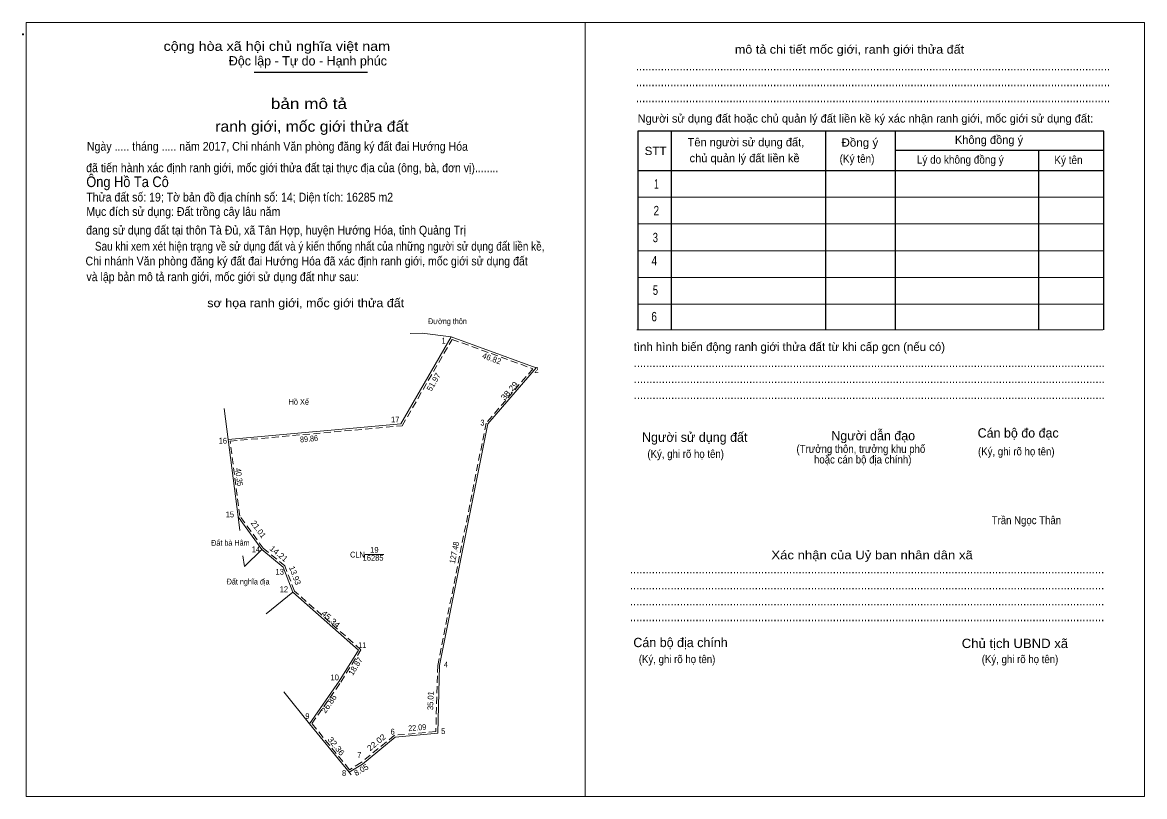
# Model space of a CAD drawing. Header units: metres. Extents: x 552546 to 553801, y 1840653 to 1841053.
# Drawn here: x 552546 to 553127, y 1840653 to 1841053 of the extents above; entities that cross this region are included whole.
import ezdxf
from ezdxf.enums import TextEntityAlignment as Align

# ---------------------------------------------------------------- set-up
doc = ezdxf.new("R2010")
doc.units = ezdxf.units.M
doc.header["$LTSCALE"] = 1.2
doc.header["$PDMODE"] = 32
doc.header["$PDSIZE"] = 0.6
doc.linetypes.add('MEDIUM_DASHED', pattern=[4.5, 3, -1.5])
for name, color, linetype, lineweight in [('1', 7, 'Continuous', 13), ('10', 7, 'Continuous', 13), ('2', 7, 'Continuous', 13), ('63', 7, 'Continuous', 13)]:
    doc.layers.add(name, color=color, linetype=linetype, lineweight=lineweight)
for name, color, linetype in [('13', 7, 'Continuous'), ('15', 7, 'Continuous'), ('4', 7, 'Continuous')]:
    doc.layers.add(name, color=color, linetype=linetype)

msp = doc.modelspace()

# ---------------------------------------------------------------- linework, layer by layer
at = {"layer": '1'}
msp.add_lwpolyline([(552768.38, 1840890.81), (552812.38, 1840874.81), (552787.38, 1840845.81), (552762.38, 1840720.81), (552761.38, 1840685.81), (552739.38, 1840683.81), (552722.38, 1840669.81), (552715.48, 1840665.67), (552695.04, 1840690.76), (552710.38, 1840712.81), (552720.38, 1840728.81), (552686.38, 1840758.81), (552681.38, 1840771.81), (552670.38, 1840780.81), (552658.02, 1840797.8), (552652.88, 1840837.82), (552742.38, 1840845.81)], close=True, dxfattribs=at)
at = {"layer": '1', "linetype": 'MEDIUM_DASHED'}
msp.add_lwpolyline([(552768.83, 1840889.58), (552810.68, 1840874.37), (552786.45, 1840846.26), (552761.38, 1840720.92), (552760.41, 1840686.73), (552738.98, 1840684.78), (552721.8, 1840670.63), (552715.71, 1840666.97), (552696.29, 1840690.81), (552711.21, 1840712.26), (552721.68, 1840729), (552687.23, 1840759.4), (552682.22, 1840772.42), (552671.11, 1840781.5), (552658.98, 1840798.18), (552654, 1840836.92), (552742.99, 1840844.86)], close=True, dxfattribs=at)
at = {"layer": '10'}
for p, q in [((552747.21, 1840892.53), (552753.38, 1840892.81)), ((552753.38, 1840892.81), (552768.38, 1840890.81)), ((552650.82, 1840853.86), (552652.88, 1840837.82)), ((552652.88, 1840837.82), (552658.02, 1840797.8)), ((552658.02, 1840797.8), (552658.94, 1840790.64)), ((552660.6, 1840777.67), (552661.31, 1840772.16)), ((552686.38, 1840758.81), (552672.68, 1840747.68)), ((552681.68, 1840707.18), (552695.04, 1840690.76)), ((552695.04, 1840690.76), (552715.48, 1840665.67)), ((552715.48, 1840665.67), (552716.6, 1840664.29))]:
    msp.add_line(p, q, dxfattribs=at)
for points in [[(552715.48, 1840665.67), (552722.38, 1840669.81), (552739.38, 1840683.81), (552761.38, 1840685.81), (552762.38, 1840720.81), (552787.38, 1840845.81), (552812.38, 1840874.81), (552768.38, 1840890.81), (552742.38, 1840845.81), (552652.88, 1840837.82)], [(552661.31, 1840772.16), (552670.38, 1840780.81), (552658.02, 1840797.8)], [(552670.38, 1840780.81), (552681.38, 1840771.81), (552686.38, 1840758.81)], [(552695.04, 1840690.76), (552710.38, 1840712.81), (552720.38, 1840728.81), (552686.38, 1840758.81)]]:
    msp.add_lwpolyline(points, dxfattribs=at)
at = {"layer": '2', "lineweight": 25}
for p, q in [((552666.46, 1841027.84), (552725, 1841027.84)), ((552882.28, 1840997.3), (552882.28, 1840894.49)), ((552962.14, 1840996.89), (552962.14, 1840894.49)), ((552998.17, 1840996.89), (552998.17, 1840894.49)), ((552998.17, 1840987.36), (553106.14, 1840987.36)), ((553072.31, 1840987.36), (553072.31, 1840894.49)), ((552864.94, 1840976.87), (553106.14, 1840976.87))]:
    msp.add_line(p, q, dxfattribs=at)
at = {"layer": '2'}
for p, q in [((552864.94, 1840963.06), (553106.14, 1840963.06)), ((552864.94, 1840949.26), (553106.14, 1840949.26)), ((552864.94, 1840935.45), (553106.14, 1840935.45)), ((552864.94, 1840921.64), (553106.14, 1840921.64)), ((552864.94, 1840907.84), (553106.14, 1840907.84)), ((552864.52, 1840894.49), (553105.72, 1840894.49)), ((552723.69, 1840778.24), (552733.46, 1840778.24))]:
    msp.add_line(p, q, dxfattribs=at)
for points in [[(552548.3, 1841053.49), (552837.77, 1841053.49), (552837.77, 1840653.1), (552548.3, 1840653.1)], [(552837.78, 1841053.48), (553127.26, 1841053.48), (553127.26, 1840653.1), (552837.78, 1840653.1)], [(552837.78, 1841053.48), (553127.26, 1841053.48), (553127.26, 1840653.1), (552837.78, 1840653.1)]]:
    msp.add_lwpolyline(points, close=True, dxfattribs=at)
at = {"layer": '2', "lineweight": 25}
msp.add_lwpolyline([(553106.14, 1840894.49), (553106.14, 1840997.3), (552864.94, 1840997.3), (552864.94, 1840894.49)], dxfattribs=at)
at = {"layer": '2'}
msp.add_point((552546.74, 1841047.31), dxfattribs=at)

# ---------------------------------------------------------------- texts
at = {"layer": '13', "width": 0.85}
msp.add_text('19', height=3, dxfattribs=at).set_placement((552728.615, 1840779.18), align=Align.CENTER)
at = {"layer": '15'}
for s, width, p in [('Hồ Xế', 0.95, (552689.465, 1840855.8)), ('Đất bà Hâm', 0.9, (552654.085, 1840782.81))]:
    msp.add_text(s, height=3, dxfattribs=dict(at, width=width)).set_placement(p, align=Align.CENTER)
at = {"layer": '2'}
for s, height, width, p in [('cộng hòa xã hội chủ nghĩa việt nam', 4.83, 1.15, (552619.48, 1841038.8)), ('........................................................................................................................................................', 4.83, 0.9, (552863.94, 1841028.73)), ('........................................................................................................................................................', 4.83, 0.9, (552863.94, 1841020.48)), ('........................................................................................................................................................', 4.83, 0.9, (552863.94, 1841012.21)), ('Ngày ..... tháng ..... năm 2017, Chi nhánh Văn phòng đăng ký đất đai Hướng Hóa', 4.55, 0.9, (552579.81, 1840987.13)), ('Đồng ý', 4.278, 1.05, (552970.38, 1840989.25)), ('STT', 4.278, 1.05, (552868.49, 1840984.93)), ('(Ký tên)', 4.278, 0.9, (552969.42, 1840980.9)), ('Lý do không đồng ý', 4.278, 0.9, (553009.4, 1840980.44)), ('Ký tên', 4.278, 0.9, (553080.58, 1840980.24)), (' đã tiến hành xác định ranh giới, mốc giới thửa đất tại thực địa của (ông, bà, đơn vị)........', 4.54, 0.9, (552577.9, 1840976.05)), ('Ông Hồ Ta Cô', 5.5, 0.9, (552579.5, 1840968.34)), ('Thửa đất số: 19; Tờ bản đồ địa chính số: 14; Diện tích: 16285 m2', 4.54, 0.9, (552579.5, 1840960.87)), ('Mục đích sử dụng: Đất trồng cây lâu năm', 4.55, 0.9, (552579.5, 1840953.42)), ('đang sử dụng đất tại thôn Tà Đủ, xã Tân Hợp, huyện Hướng Hóa, tỉnh Quảng Trị', 4.544, 0.9, (552579.4, 1840943.79)), ('Sau khi xem xét hiện trạng về sử dụng đất và ý kiến thống nhất của những người sử dụng đất liền kề,', 4.54, 0.85, (552583.98, 1840935.48)), ('Chi nhánh Văn phòng đăng ký đất đai Hướng Hóa đã xác định ranh giới, mốc giới sử dụng đất', 4.54, 0.9, (552579.1, 1840927.82)), (' và lập bản mô tả ranh giới, mốc giới sử dụng đất như sau:', 4.54, 0.9, (552578.05, 1840919.69)), ('.......................................................................................................................................................', 4.83, 0.9, (552862.83, 1840875.28)), ('.......................................................................................................................................................', 4.83, 0.9, (552862.83, 1840866.98)), ('.......................................................................................................................................................', 4.83, 0.9, (552862.83, 1840858.66)), ('(Ký, ghi rõ họ tên)', 4.141, 0.9, (553041.06, 1840829.56)), ('(Ký, ghi rõ họ tên)', 4.141, 0.9, (552869.94, 1840828.29)), ('Trần Ngọc Thân', 4.13, 0.9, (553048.15, 1840793.97)), ('........................................................................................................................................................', 4.83, 0.9, (552860.89, 1840768.49)), ('........................................................................................................................................................', 4.83, 0.9, (552860.89, 1840760.26)), ('........................................................................................................................................................', 4.83, 0.9, (552860.89, 1840751.99)), ('........................................................................................................................................................', 4.83, 0.9, (552860.89, 1840743.78)), ('Chủ tịch UBND xã', 4.832, 1.05, (553032.64, 1840729.9)), ('(Ký, ghi rõ họ tên)', 4.141, 0.9, (552865.48, 1840722.1)), ('(Ký, ghi rõ họ tên)', 4.141, 0.9, (553043, 1840722.1))]:
    msp.add_text(s, height=height, dxfattribs=dict(at, width=width)).set_placement(p)
for s, height, width, p in [('mô tả chi tiết mốc giới, ranh giới thửa đất', 4.416, 1.1, (552974.54, 1841037.36)), ('bản mô tả', 5.522, 1.2, (552694.735, 1841008.72)), ('ranh giới, mốc giới thửa đất', 5.522, 1.1, (552696.28, 1840996.98)), ('1', 4.831, 0.65, (552874.575, 1840967.52)), ('2', 4.831, 0.8, (552874.555, 1840953.76)), ('3', 4.832, 0.75, (552874.045, 1840939.84)), ('4', 4.832, 0.8, (552873.515, 1840927.82)), ('5', 4.832, 0.75, (552874.085, 1840912.61)), ('sơ họa ranh giới, mốc giới thửa đất', 4.416, 1.1, (552693.08, 1840906.21)), ('6', 4.832, 0.8, (552873.405, 1840898.93)), ('(Trưởng thôn, trưởng khu phố', 4.141, 0.9, (552980.43, 1840830.86)), ('hoặc cán bộ địa chính)', 4.141, 0.9, (552981.37, 1840825.37)), ('Xác nhận của Uỷ ban nhân dân xã', 4.419, 1.15, (552986.22, 1840775.82))]:
    msp.add_text(s, height=height, dxfattribs=dict(at, width=width)).set_placement(p, align=Align.CENTER)
for s, height, p in [('Độc lập - Tự do - Hạnh phúc', 4.83, (552653.25, 1841031.24)), ('Người sử dụng đất hoặc chủ quản lý đất liền kề ký xác nhận ranh giới, mốc giới sử dụng đất:', 4.278, (552864.86, 1841001.69)), ('Tên người sử dụng đất,', 4.278, (552890.73, 1840989.43)), ('Không đồng ý', 4.278, (553029.1, 1840990.68)), ('chủ quản lý đất liền kề', 4.278, (552891.77, 1840981.2)), ('tình hình biến động ranh giới thửa đất từ khi cấp gcn (nếu có)', 4.416, (552862.83, 1840883.52)), ('Người sử dụng đất', 4.832, (552867.14, 1840836.57)), ('Người dẫn đạo', 4.829, (552965.11, 1840837.34)), ('Cán bộ đo đạc', 4.821, (553040.87, 1840838.77)), ('Cán bộ địa chính', 4.832, (552862.65, 1840730.38))]:
    msp.add_text(s, height=height, dxfattribs=at).set_placement(p)
at = {"layer": '2', "width": 0.95}
msp.add_text('CLN', height=3, dxfattribs=at).set_placement((552723.64, 1840776.74), align=Align.RIGHT)
at = {"layer": '4', "width": 0.85}
msp.add_text('16285', height=3, dxfattribs=at).set_placement((552727.925, 1840775.06), align=Align.CENTER)
at = {"layer": '63', "width": 0.9}
for s, p in [('Đường thôn', (552766.445, 1840897.44)), ('Đất nghĩa địa', (552663.27, 1840762.78))]:
    msp.add_text(s, height=3, dxfattribs=at).set_placement(p, align=Align.CENTER)
at = {"layer": '63'}
for s, width, p in [(' 1', 0.75, (552765.52, 1840887.4)), (' 2', 0.85, (552813.6, 1840872.22)), (' 17', 0.85, (552741.56, 1840846.63)), (' 3', 0.8, (552785.61, 1840845)), (' 16', 0.85, (552652.33, 1840835.64)), (' 15', 0.85, (552655.98, 1840797.52)), (' 14', 0.85, (552669.43, 1840779.45)), (' 13', 0.85, (552681.79, 1840767.86)), (' 12', 0.85, (552683.93, 1840758.81)), (' 11', 0.8, (552724.46, 1840729.9)), (' 4', 0.85, (552766.74, 1840719.86)), (' 10', 0.85, (552710.24, 1840713.22)), (' 9', 0.85, (552695.04, 1840693.22)), (' 5', 0.8, (552765.32, 1840685.41)), (' 6', 0.85, (552739.11, 1840685.17)), (' 7', 0.8, (552721.84, 1840673.08)), (' 8', 0.8, (552713.99, 1840663.76))]:
    msp.add_text(s, height=3, dxfattribs=dict(at, width=width)).set_placement(p, align=Align.RIGHT)
for s, rotation, p in [('46.82', 340.017, (552788.847, 1840878.265)), ('51.97', 59.982, (552760.581, 1840866.755)), ('21.01', 306.035, (552667.418, 1840790.467)), ('13.93', 291.038, (552686.123, 1840766.948)), ('18.87', 57.995, (552720.091, 1840719.69)), ('8.05', 30.964, (552722.558, 1840665.611))]:
    msp.add_text(s, height=3, rotation=rotation, dxfattribs=at).set_placement(p, align=Align.CENTER)
for s, rotation, width, p in [('38.29', 49.236, 1.1, (552799.627, 1840861.976)), ('89.86', 5.101, 0.9, (552694.902, 1840836.649)), ('40.35', 277.319, 0.9, (552657.103, 1840818.146)), ('14.21', 320.711, 1.05, (552678.185, 1840777.578)), ('127.48', 78.69, 0.9, (552771.406, 1840778.981)), ('45.34', 318.576, 1.1, (552705.058, 1840743.744)), ('26.86', 55.174, 1.05, (552706.301, 1840700.178)), ('35.01', 88.363, 0.85, (552759.161, 1840702.667)), ('22.09', 5.194, 0.9, (552750.919, 1840687.275)), ('32.36', 309.169, 1.1, (552707.656, 1840678.222)), ('22.02', 39.472, 1.1, (552730.606, 1840679.915))]:
    msp.add_text(s, height=3, rotation=rotation, dxfattribs=dict(at, width=width)).set_placement(p, align=Align.CENTER)

doc.saveas('drawing.dxf')
